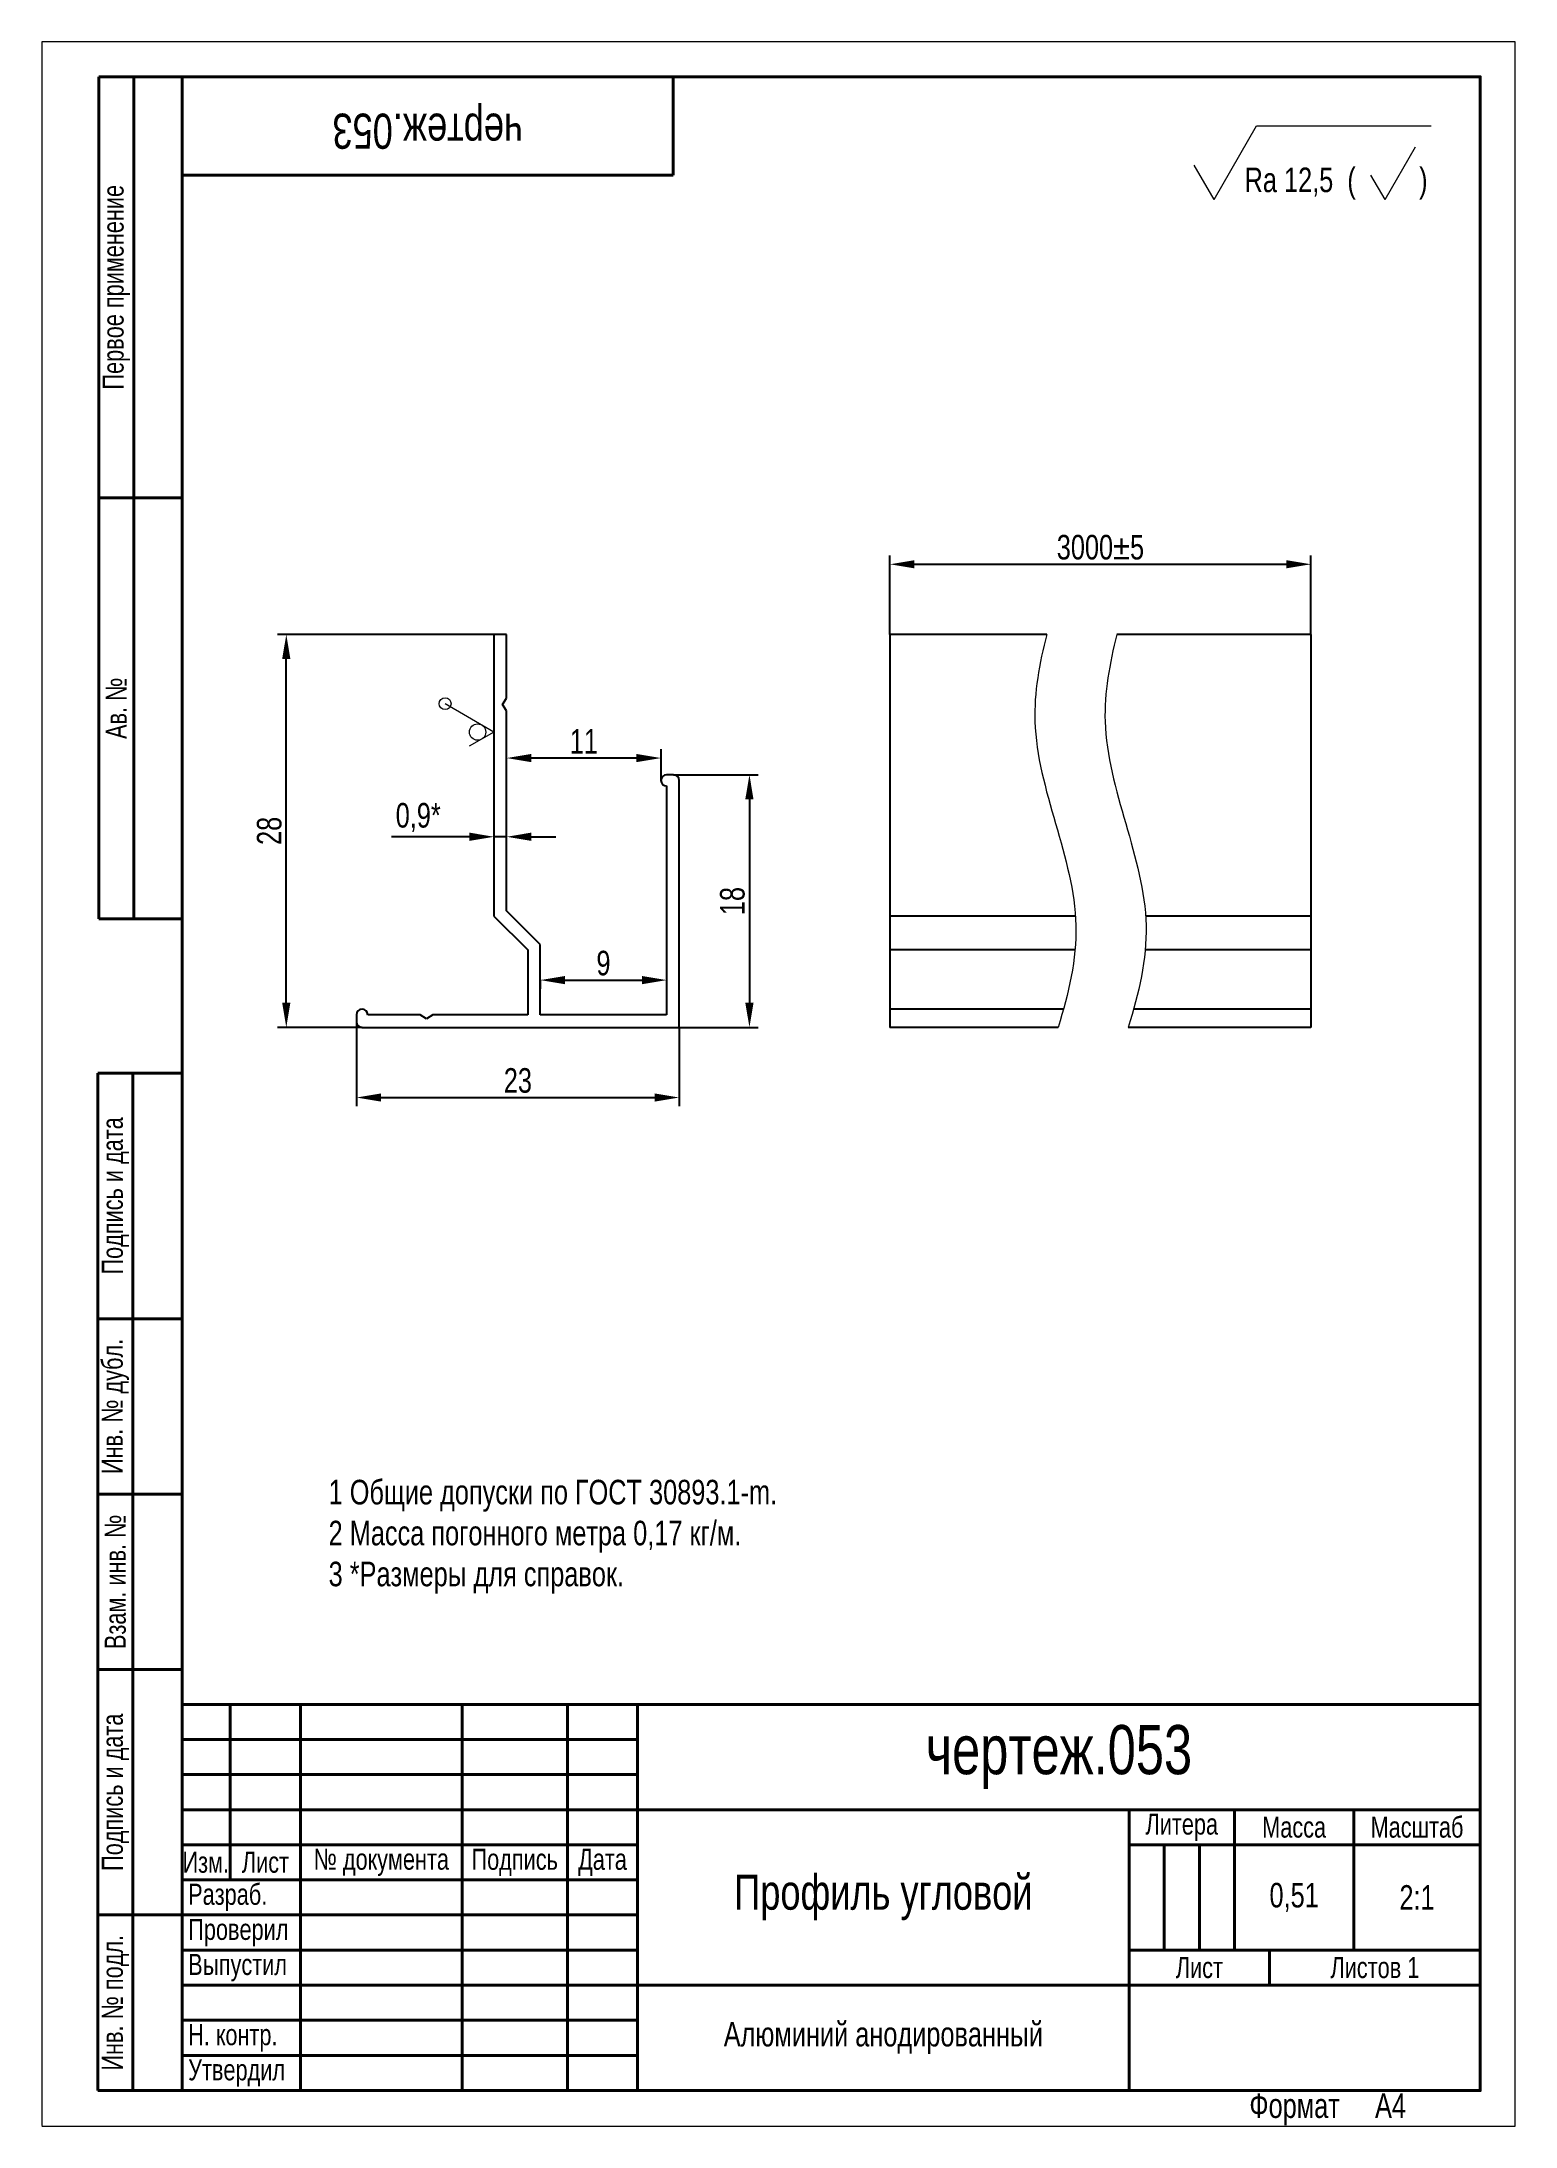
# Model space of a CAD drawing. Header units: millimetres. Extents: x -611 to -401, y 2165 to 2462.
import ezdxf

# ---------------------------------------------------------------- set-up
doc = ezdxf.new("R2010")
doc.units = ezdxf.units.MM
doc.layers.get('Defpoints').update_dxf_attribs({"color": 11})
doc.layers.add('Layer_01', color=140, linetype='Continuous')
for name, color, linetype, lineweight in [('Layer_02', 3, 'Continuous', 0), ('Layer_04', 7, 'Continuous', 25), ('Layer_05', 9, 'Continuous', 0), ('Layer_06', 7, 'Continuous', 40)]:
    doc.layers.add(name, color=color, linetype=linetype, lineweight=lineweight)
doc.styles.add('Style_01', font='ARIALNI_0.TTF', dxfattribs={"width": 0.9, "height": 3.5})
doc.dimstyles.new('DimStyle_03', dxfattribs={"dimtxt": 3.5, "dimasz": 3.5, "dimexe": 1.25, "dimexo": 0, "dimtad": 1, "dimtxsty": 'Style_01', "dimcen": 2.5, "dimazin": 3, "dimtfac": 1, "dimtmove": 0, "dimatfit": 3})

# ---------------------------------------------------------------- blocks, each defined once
blk = doc.blocks.new('*D61')
at = {"layer": 'Defpoints', "color": 0, "lineweight": 50, "transparency": 16777216}
for p in [(-520.69, 2357.23), (-519.89, 2321.23), (-509.89, 2321.23)]:
    blk.add_point(p, dxfattribs=at)
at = {"layer": 'Layer_02', "color": 0, "lineweight": -2, "transparency": 16777216}
for p, q in [((-520.69, 2357.23), (-508.64, 2357.23)), ((-509.89, 2353.73), (-509.89, 2324.73)), ((-519.89, 2321.23), (-508.64, 2321.23))]:
    blk.add_line(p, q, dxfattribs=at)
at = {"layer": 'Layer_02', "color": 0, "lineweight": 50, "transparency": 16777216}
for points in [[(-510.48, 2353.73), (-509.31, 2353.73), (-509.89, 2357.23)], [(-510.48, 2324.73), (-509.31, 2324.73), (-509.89, 2321.23)]]:
    blk.add_solid(points, dxfattribs=at)
at = {"layer": 'Layer_02', "color": 0, "transparency": 16777216, "insert": (-512.31, 2339.23), "char_height": 3.5, "attachment_point": 5, "rotation": 90, "style": 'Style_01'}
blk.add_mtext('18', dxfattribs=at)
blk = doc.blocks.new('*D62')
at = {"layer": 'Defpoints', "color": 0, "lineweight": 50, "transparency": 16777216}
for p in [(-539.69, 2328.03), (-521.69, 2328.03), (-521.69, 2327.96)]:
    blk.add_point(p, dxfattribs=at)
at = {"layer": 'Layer_02', "color": 0, "lineweight": -2, "transparency": 16777216}
for p, q in [((-539.69, 2328.03), (-539.69, 2326.71)), ((-536.19, 2327.96), (-525.19, 2327.96)), ((-521.69, 2328.03), (-521.69, 2326.71))]:
    blk.add_line(p, q, dxfattribs=at)
at = {"layer": 'Layer_02', "color": 0, "lineweight": 50, "transparency": 16777216}
for points in [[(-536.19, 2328.55), (-536.19, 2327.38), (-539.69, 2327.96)], [(-525.19, 2328.55), (-525.19, 2327.38), (-521.69, 2327.96)]]:
    blk.add_solid(points, dxfattribs=at)
at = {"layer": 'Layer_02', "color": 0, "transparency": 16777216, "insert": (-530.69, 2330.37), "char_height": 3.5, "attachment_point": 5, "style": 'Style_01'}
blk.add_mtext('9', dxfattribs=at)
blk = doc.blocks.new('*D63')
at = {"layer": 'Defpoints', "color": 0, "lineweight": 50, "transparency": 16777216}
for p in [(-544.49, 2359.61), (-544.49, 2357.2), (-522.49, 2356.43)]:
    blk.add_point(p, dxfattribs=at)
at = {"layer": 'Layer_02', "color": 0, "lineweight": -2, "transparency": 16777216}
for p, q in [((-544.49, 2357.2), (-544.49, 2360.86)), ((-525.99, 2359.61), (-540.99, 2359.61)), ((-522.49, 2356.43), (-522.49, 2360.86))]:
    blk.add_line(p, q, dxfattribs=at)
at = {"layer": 'Layer_02', "color": 0, "lineweight": 50, "transparency": 16777216}
for points in [[(-540.99, 2360.19), (-540.99, 2359.03), (-544.49, 2359.61)], [(-525.99, 2360.19), (-525.99, 2359.03), (-522.49, 2359.61)]]:
    blk.add_solid(points, dxfattribs=at)
at = {"layer": 'Layer_02', "color": 0, "transparency": 16777216, "insert": (-533.49, 2361.99), "char_height": 3.5, "attachment_point": 5, "style": 'Style_01'}
blk.add_mtext('11', dxfattribs=at)
blk = doc.blocks.new('*D64')
at = {"layer": 'Defpoints', "color": 0, "lineweight": 50, "transparency": 16777216}
for p in [(-575.89, 2377.23), (-546.29, 2377.23), (-565.09, 2321.23)]:
    blk.add_point(p, dxfattribs=at)
at = {"layer": 'Layer_02', "color": 0, "lineweight": -2, "transparency": 16777216}
for p, q in [((-546.29, 2377.23), (-577.14, 2377.23)), ((-575.89, 2324.73), (-575.89, 2373.73)), ((-565.09, 2321.23), (-577.14, 2321.23))]:
    blk.add_line(p, q, dxfattribs=at)
at = {"layer": 'Layer_02', "color": 0, "lineweight": 50, "transparency": 16777216}
for points in [[(-576.48, 2373.73), (-575.31, 2373.73), (-575.89, 2377.23)], [(-576.48, 2324.73), (-575.31, 2324.73), (-575.89, 2321.23)]]:
    blk.add_solid(points, dxfattribs=at)
at = {"layer": 'Layer_02', "color": 0, "transparency": 16777216, "insert": (-578.31, 2349.23), "char_height": 3.5, "attachment_point": 5, "rotation": 90, "style": 'Style_01'}
blk.add_mtext('28', dxfattribs=at)
blk = doc.blocks.new('*D65')
at = {"layer": 'Defpoints', "color": 0, "lineweight": 50, "transparency": 16777216}
for p in [(-565.89, 2322.03), (-519.89, 2321.23), (-519.89, 2311.23)]:
    blk.add_point(p, dxfattribs=at)
at = {"layer": 'Layer_02', "color": 0, "lineweight": -2, "transparency": 16777216}
for p, q in [((-565.89, 2322.03), (-565.89, 2309.98)), ((-519.89, 2321.23), (-519.89, 2309.98)), ((-562.39, 2311.23), (-523.39, 2311.23))]:
    blk.add_line(p, q, dxfattribs=at)
at = {"layer": 'Layer_02', "color": 0, "lineweight": 50, "transparency": 16777216}
for points in [[(-562.39, 2311.81), (-562.39, 2310.65), (-565.89, 2311.23)], [(-523.39, 2311.81), (-523.39, 2310.65), (-519.89, 2311.23)]]:
    blk.add_solid(points, dxfattribs=at)
at = {"layer": 'Layer_02', "color": 0, "transparency": 16777216, "insert": (-542.89, 2313.64), "char_height": 3.5, "attachment_point": 5, "style": 'Style_01'}
blk.add_mtext('23', dxfattribs=at)
blk = doc.blocks.new('*D66')
at = {"layer": 'Defpoints', "color": 0, "lineweight": 50, "transparency": 16777216}
for p in [(-546.29, 2348.39), (-546.29, 2348.39), (-544.49, 2348.39)]:
    blk.add_point(p, dxfattribs=at)
at = {"layer": 'Layer_02', "color": 0, "lineweight": -2, "transparency": 16777216}
for p, q in [((-549.79, 2348.39), (-560.88, 2348.39)), ((-546.29, 2348.39), (-546.29, 2349.64)), ((-544.49, 2348.39), (-546.29, 2348.39)), ((-544.49, 2348.39), (-544.49, 2349.64)), ((-540.99, 2348.39), (-537.49, 2348.39))]:
    blk.add_line(p, q, dxfattribs=at)
at = {"layer": 'Layer_02', "color": 0, "lineweight": 50, "transparency": 16777216}
for points in [[(-549.79, 2348.98), (-549.79, 2347.81), (-546.29, 2348.39)], [(-540.99, 2348.98), (-540.99, 2347.81), (-544.49, 2348.39)]]:
    blk.add_solid(points, dxfattribs=at)
at = {"layer": 'Layer_02', "color": 0, "transparency": 16777216, "insert": (-557.09, 2351.13), "char_height": 3.5, "attachment_point": 5, "style": 'Style_01'}
blk.add_mtext('0,9*', dxfattribs=at)
blk = doc.blocks.new('*D67')
at = {"layer": 'Defpoints', "color": 0, "lineweight": 50, "transparency": 16777216}
for p in [(-429.87, 2387.23), (-489.87, 2377.23), (-429.87, 2377.23)]:
    blk.add_point(p, dxfattribs=at)
at = {"layer": 'Layer_02', "color": 0, "lineweight": -2, "transparency": 16777216}
for p, q in [((-489.87, 2377.23), (-489.87, 2388.48)), ((-486.37, 2387.23), (-433.37, 2387.23)), ((-429.87, 2377.23), (-429.87, 2388.48))]:
    blk.add_line(p, q, dxfattribs=at)
at = {"layer": 'Layer_02', "color": 0, "lineweight": 50, "transparency": 16777216}
for points in [[(-486.37, 2387.81), (-486.37, 2386.65), (-489.87, 2387.23)], [(-433.37, 2387.81), (-433.37, 2386.65), (-429.87, 2387.23)]]:
    blk.add_solid(points, dxfattribs=at)
at = {"layer": 'Layer_02', "color": 0, "transparency": 16777216, "insert": (-459.87, 2389.64), "char_height": 3.5, "attachment_point": 5, "style": 'Style_01'}
blk.add_mtext('3000%%P5', dxfattribs=at)

msp = doc.modelspace()

# ---------------------------------------------------------------- linework, layer by layer
at = {"layer": 'Layer_04', "lineweight": 13, "ltscale": 0.303109}
msp.add_line((-443.68, 2439.207), (-437.618, 2449.707), dxfattribs=at)
at = {"layer": 'Layer_04', "lineweight": 13}
msp.add_line((-437.618, 2449.707), (-412.749, 2449.707), dxfattribs=at)
at = {"layer": 'Layer_04', "lineweight": 13, "ltscale": 0.216506}
msp.add_line((-419.315, 2439.207), (-414.985, 2446.707), dxfattribs=at)
at = {"layer": 'Layer_04', "lineweight": 13, "ltscale": 0.141451}
msp.add_line((-443.68, 2439.207), (-446.509, 2444.107), dxfattribs=at)
at = {"layer": 'Layer_04', "lineweight": 13, "ltscale": 0.101036}
msp.add_line((-419.315, 2439.207), (-421.336, 2442.707), dxfattribs=at)
at = {"layer": 'Layer_04'}
for p, q in [((-546.294, 2377.229), (-546.294, 2337.083)), ((-544.494, 2377.229), (-546.294, 2377.229)), ((-544.494, 2368.129), (-544.494, 2377.229)), ((-489.872, 2377.229), (-489.872, 2321.229)), ((-467.531, 2377.229), (-489.872, 2377.229)), ((-429.872, 2377.229), (-457.531, 2377.229)), ((-429.872, 2377.229), (-429.872, 2321.229)), ((-545.094, 2367.229), (-544.494, 2368.129)), ((-544.494, 2366.329), (-545.094, 2367.229)), ((-544.494, 2337.829), (-544.494, 2366.329)), ((-520.694, 2357.229), (-521.694, 2357.229)), ((-519.894, 2321.229), (-519.894, 2356.429)), ((-521.694, 2355.629), (-521.694, 2323.029)), ((-546.294, 2337.083), (-541.494, 2332.283)), ((-539.694, 2333.029), (-544.494, 2337.829)), ((-463.433, 2337.083), (-489.872, 2337.083)), ((-429.872, 2337.083), (-453.433, 2337.083)), ((-541.494, 2332.283), (-541.494, 2323.029)), ((-539.694, 2323.029), (-539.694, 2333.029)), ((-463.492, 2332.283), (-489.872, 2332.283)), ((-429.872, 2332.283), (-453.492, 2332.283)), ((-465.136, 2323.829), (-489.872, 2323.829)), ((-429.872, 2323.829), (-455.136, 2323.829)), ((-565.894, 2323.029), (-565.894, 2322.029)), ((-565.094, 2321.229), (-519.894, 2321.229)), ((-556.794, 2323.029), (-564.294, 2323.029)), ((-555.894, 2322.429), (-556.794, 2323.029)), ((-554.994, 2323.029), (-555.894, 2322.429)), ((-541.494, 2323.029), (-554.994, 2323.029)), ((-521.694, 2323.029), (-539.694, 2323.029)), ((-465.898, 2321.229), (-489.872, 2321.229)), ((-429.872, 2321.229), (-455.898, 2321.229))]:
    msp.add_line(p, q, dxfattribs=at)
for centre, start, end in [((-521.694, 2356.429), 90, 270), ((-520.694, 2356.429), 0, 90), ((-565.094, 2323.029), 0, 180), ((-565.094, 2322.029), 180, 270)]:
    msp.add_arc(centre, 0.8, start, end, dxfattribs=at)
at = {"layer": 'Layer_05'}
for p, q in [((-400.749, 2461.707), (-610.749, 2461.707)), ((-610.749, 2461.707), (-610.749, 2164.707)), ((-400.749, 2164.607), (-400.749, 2461.707)), ((-546.294, 2363.299), (-553.257, 2367.361)), ((-546.294, 2363.299), (-549.812, 2361.29)), ((-610.749, 2164.607), (-400.749, 2164.607))]:
    msp.add_line(p, q, dxfattribs=at)
for centre, radius in [((-553.257, 2367.361), 0.85), ((-548.627, 2363.31), 1.166)]:
    msp.add_circle(centre, radius, dxfattribs=at)
for points in [[(-467.531, 2377.229), (-468.567, 2373.089), (-471.16, 2359.217), (-460.947, 2340.579), (-464.409, 2326.072), (-465.898, 2321.229)], [(-457.531, 2377.229), (-458.567, 2373.089), (-461.16, 2359.217), (-450.947, 2340.579), (-454.409, 2326.072), (-455.898, 2321.229)]]:
    msp.add_open_spline(points, degree=3, knots=[5.1803649, 5.1803649, 5.1803649, 5.1803649, 17.7765516, 47.4197724, 62.2771157, 62.2771157, 62.2771157, 62.2771157], dxfattribs=at)
at = {"layer": 'Layer_06', "linetype": 'Continuous'}
for p, q in [((-602.626, 2336.707), (-602.626, 2456.707)), ((-602.626, 2456.707), (-590.749, 2456.707)), ((-597.626, 2336.707), (-597.626, 2456.707)), ((-520.749, 2456.707), (-520.749, 2442.707)), ((-590.749, 2442.707), (-520.749, 2442.707)), ((-602.626, 2396.707), (-590.749, 2396.707)), ((-602.626, 2336.707), (-590.749, 2336.707)), ((-602.749, 2169.707), (-602.749, 2314.707)), ((-602.749, 2314.707), (-590.749, 2314.707)), ((-597.749, 2169.707), (-597.749, 2314.707)), ((-602.749, 2279.707), (-590.749, 2279.707)), ((-602.749, 2254.707), (-590.749, 2254.707)), ((-602.749, 2229.707), (-590.749, 2229.707)), ((-405.749, 2224.743), (-590.749, 2224.743)), ((-590.749, 2219.74), (-525.829, 2219.74)), ((-590.749, 2214.737), (-525.829, 2214.737)), ((-590.749, 2209.733), (-525.829, 2209.733)), ((-450.779, 2204.73), (-450.779, 2189.72)), ((-445.776, 2204.73), (-445.776, 2189.72)), ((-602.749, 2194.723), (-590.749, 2194.723)), ((-590.749, 2194.723), (-525.829, 2194.723)), ((-590.749, 2189.72), (-525.829, 2189.72)), ((-590.749, 2184.717), (-525.829, 2184.717)), ((-590.749, 2179.713), (-525.829, 2179.713)), ((-590.749, 2174.71), (-525.829, 2174.71)), ((-602.749, 2169.707), (-590.749, 2169.707)), ((-405.749, 2169.707), (-590.749, 2169.707)), ((-405.749, 2169.707), (-590.749, 2169.707))]:
    msp.add_line(p, q, dxfattribs=at)
msp.add_lwpolyline([(-590.749, 2456.707), (-405.749, 2456.707), (-405.749, 2169.707), (-590.749, 2169.707)], close=True, dxfattribs=at)
for points in [[(-583.868, 2224.743), (-583.868, 2199.727)], [(-573.861, 2224.743), (-573.861, 2169.707)], [(-550.846, 2224.743), (-550.846, 2169.707)], [(-535.836, 2224.743), (-535.836, 2169.707)], [(-525.829, 2224.743), (-525.829, 2169.707)], [(-405.749, 2209.733), (-525.829, 2209.733)], [(-455.782, 2209.733), (-455.782, 2169.707)], [(-440.772, 2209.733), (-440.772, 2189.72)], [(-423.761, 2209.733), (-423.761, 2189.72)], [(-423.761, 2209.733), (-423.761, 2189.72)], [(-590.749, 2204.73), (-525.829, 2204.73)], [(-455.782, 2204.73), (-405.749, 2204.73)], [(-590.749, 2199.727), (-525.829, 2199.727)], [(-455.782, 2189.72), (-405.749, 2189.72)], [(-435.769, 2189.72), (-435.769, 2184.717)], [(-525.829, 2184.717), (-405.749, 2184.717)]]:
    msp.add_lwpolyline(points, dxfattribs=at)

# ---------------------------------------------------------------- texts
at = {"layer": 'Layer_01', "linetype": 'Continuous', "style": 'Style_01', "width": 0.9}
msp.add_text('Rа 12,5  (         )', height=3.5, dxfattribs=at).set_placement((-439.327, 2440.266))
at = {"layer": 'Layer_01', "attachment_point": 5, "style": 'Style_01'}
for s, insert, char_height, width, rotation in [('чертеж.053', (-555.749, 2449.707), 5, 70, 180), ('\\pxsm0.65,qc;Первое применение', (-600.126, 2426.707), 3, 60, 90), ('\\pxsm0.65,qc;Ав. №', (-600.126, 2366.707), 3, 60, 90), ('\\pxsm0.65,qc;Подпись и дата', (-600.249, 2297.207), 3, 35, 90), ('\\pxsm0.65,qc;Инв. № дубл.', (-600.249, 2267.207), 3, 25, 90), ('\\pxsm0.65,qc;Взам. инв. №', (-600.249, 2242.207), 3, 25, 90), ('\\pxsm0.65,qc;Подпись и дата', (-600.249, 2212.215), 3, 34.98335, 90), ('\\pxsm0.65,qc;Инв. № подл.', (-600.249, 2182.215), 3, 25.01665, 90)]:
    msp.add_mtext(s, dxfattribs=dict(at, insert=insert, char_height=char_height, width=width, rotation=rotation))
at = {"layer": 'Layer_01', "style": 'Style_01'}
for s, insert, char_height, width, attachment_point in [('\\pxl1.1429,r1.1429,sm1;1\\~Общие допуски по ГОСТ 30893.1-m.\\P2 Масса погонного метра 0,17 кг/м.\\P\\pb0.25,ql;3\\~*Размеры для справок.', (-573.861, 2256.743), 3.5, 168.112, 1), ('чертеж.053', (-465.789, 2217.238), 7, 120.08, 5), ('\\pxsm0.65,qc;Литера', (-448.277, 2207.232), 3, 15.01, 5), ('\\pxsm0.65,qc;Масса', (-432.267, 2207.232), 3, 17.01133, 5), ('\\pxsm0.65,qc;Масштаб', (-414.755, 2207.232), 3, 18.012, 5), ('\\pxsm0.65,qc;Изм.', (-587.37, 2202.228), 3, 7.00467, 5), ('\\pxsm0.65,qc;Лист', (-578.864, 2202.228), 3, 10.00667, 5), ('\\pxsm0.65,qc;№ документа', (-562.353, 2202.228), 3, 23.01533, 5), ('\\pxsm0.65,qc;Подпись', (-543.341, 2202.228), 3, 15.01, 5), ('\\pxsm0.65,qc;Дата', (-530.832, 2202.228), 3, 10.00667, 5), ('\\pxi0.33333,sm0.65,ql;Разраб.', (-582.367, 2197.225), 3, 17.01133, 5), ('\\pxqc;Профиль угловой', (-490.806, 2197.225), 5, 70.04667, 5), ('\\pxsm0.65;0,51', (-432.267, 2197.225), 3.5, 17.01133, 5), ('\\pxsm0.65,qc;2:1', (-414.755, 2197.225), 3.5, 18.012, 5), ('\\pxi0.33333,sm0.65,ql;Проверил', (-582.367, 2192.222), 3, 17.01133, 5), ('\\pxi0.33333,sm0.65,ql;Выпустил', (-582.367, 2187.218), 3, 17.01133, 5), ('\\pxsm0.65,qc;Лист  ', (-445.776, 2187.218), 3, 20.01333, 5), ('\\pxsm0.65,qc;Листов 1', (-420.759, 2187.218), 3, 30.02, 5), ('\\pxi0.33333,sm0.65,ql;Н. контр.', (-582.367, 2177.212), 3, 17.01133, 5), ('\\pxqc;Алюминий анодированный', (-490.806, 2177.212), 3.5, 70.04667, 5), ('\\pxi0.33333,sm0.65,ql;Утвердил', (-582.367, 2172.208), 3, 17.01133, 5), ('Формат     А4', (-438.651, 2169.3), 3.5, 32.95146, 1)]:
    msp.add_mtext(s, dxfattribs=dict(at, insert=insert, char_height=char_height, width=width, attachment_point=attachment_point))

# ---------------------------------------------------------------- dimensions: what is measured, and where the dimension line sits
at = {"layer": 'Layer_02'}
for base, p1, p2, text, picture, middle in [((-429.872, 2387.229), (-489.872, 2377.229), (-429.872, 2377.229), '3000%%P5', '*D67', (-459.872, 2389.641)), ((-546.294, 2348.394), (-544.494, 2348.394), (-546.294, 2348.394), '<>*', '*D66', (-557.088, 2351.129))]:
    dim = msp.add_linear_dim(base=base, p1=p1, p2=p2, text=text, dimstyle='DimStyle_03', override={"dimlfac": 0.5}, dxfattribs=at)
    dim.commit()
    dim.dimension.update_dxf_attribs({"geometry": picture, "text_midpoint": middle})
for base, p1, p2, picture, middle in [((-575.894, 2377.229), (-565.094, 2321.229), (-546.294, 2377.229), '*D64', (-578.306, 2349.229)), ((-509.894, 2321.229), (-520.694, 2357.229), (-519.894, 2321.229), '*D61', (-512.306, 2339.229))]:
    dim = msp.add_linear_dim(base=base, p1=p1, p2=p2, angle=90, dimstyle='DimStyle_03', override={"dimlfac": 0.5}, dxfattribs=at)
    dim.commit()
    dim.dimension.update_dxf_attribs({"geometry": picture, "text_midpoint": middle})
for base, p1, p2, picture, middle in [((-544.494, 2359.611), (-522.494, 2356.429), (-544.494, 2357.201), '*D63', (-533.494, 2361.993)), ((-521.694, 2327.962), (-539.694, 2328.029), (-521.694, 2328.029), '*D62', (-530.694, 2330.374)), ((-519.894, 2311.229), (-565.894, 2322.029), (-519.894, 2321.229), '*D65', (-542.894, 2313.641))]:
    dim = msp.add_linear_dim(base=base, p1=p1, p2=p2, dimstyle='DimStyle_03', override={"dimlfac": 0.5}, dxfattribs=at)
    dim.commit()
    dim.dimension.update_dxf_attribs({"geometry": picture, "text_midpoint": middle})

doc.saveas('drawing.dxf')
